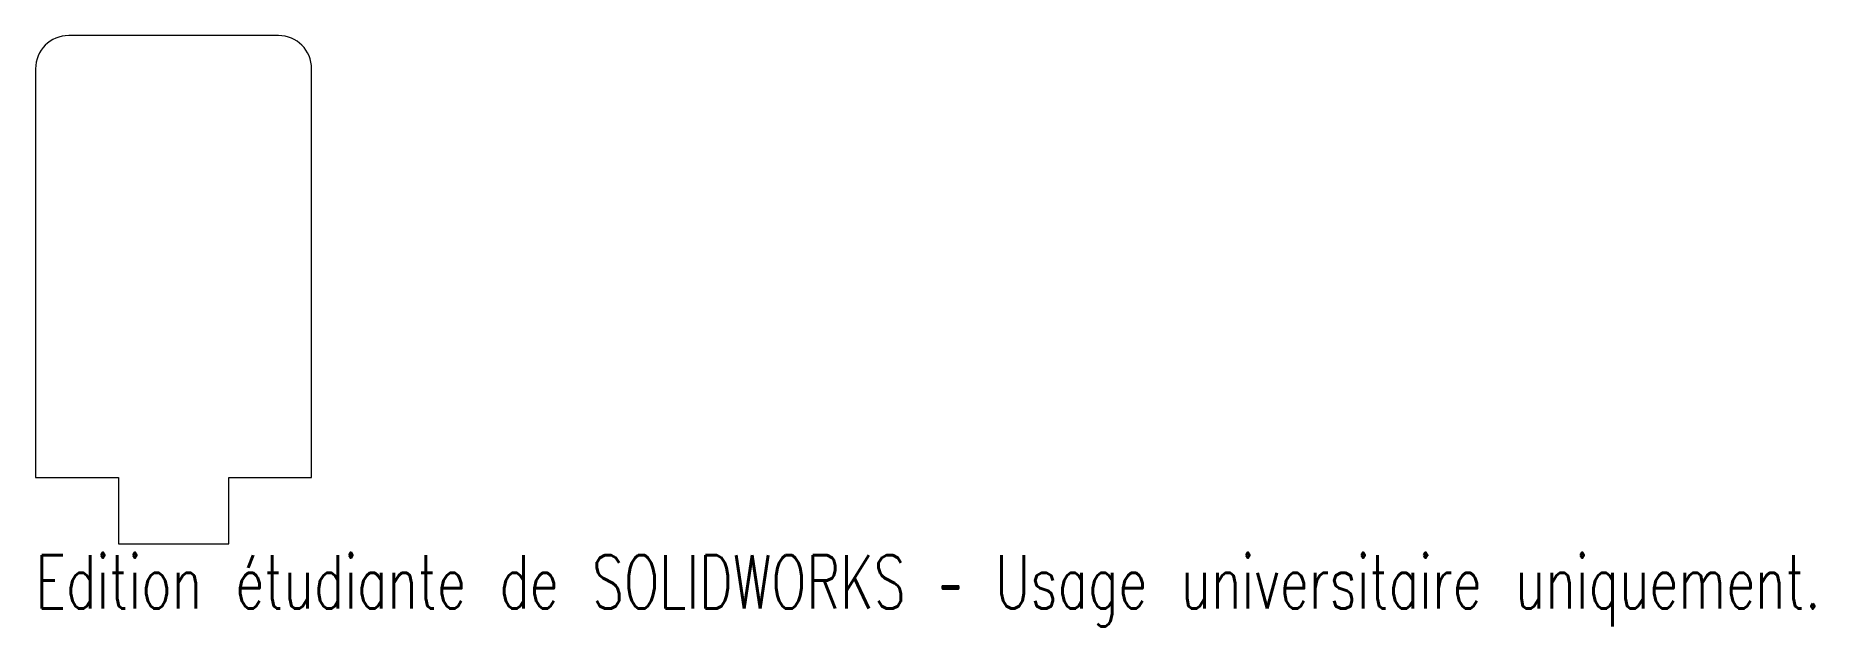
# Model space of a CAD drawing. Header units: millimetres. Extents: x -12 to 149, y -33 to 20.
import ezdxf

# ---------------------------------------------------------------- set-up
doc = ezdxf.new("R2010")
doc.units = ezdxf.units.MM
doc.styles.add('SLDTEXTSTYLE0', font='TXT', dxfattribs={"width": 0.7, "bigfont": 'bigfont'})

msp = doc.modelspace()

# ---------------------------------------------------------------- linework, layer by layer
at = {"color": 7, "linetype": 'Continuous', "lineweight": 15}
for p, q in [((9.5, 20), (-9.5, 20)), ((-12.5, 17), (-12.5, -20)), ((12.5, -20), (12.5, 17)), ((-12.5, -20), (-5, -20)), ((-5, -20), (-5, -26)), ((5, -20), (12.5, -20)), ((5, -26), (5, -20)), ((-5, -26), (5, -26))]:
    msp.add_line(p, q, dxfattribs=at)
for centre, start, end in [((-9.5, 17), 90, 180), ((9.5, 17), 0, 90)]:
    msp.add_arc(centre, 3, start, end, dxfattribs=at)

# ---------------------------------------------------------------- texts
at = {"color": 7, "linetype": 'Continuous', "insert": (-12.5, -27.02), "char_height": 4.8336, "attachment_point": 1, "style": 'SLDTEXTSTYLE0'}
msp.add_mtext('Edition étudiante de SOLIDWORKS – Usage universitaire uniquement.', dxfattribs=at)

doc.saveas('drawing.dxf')
